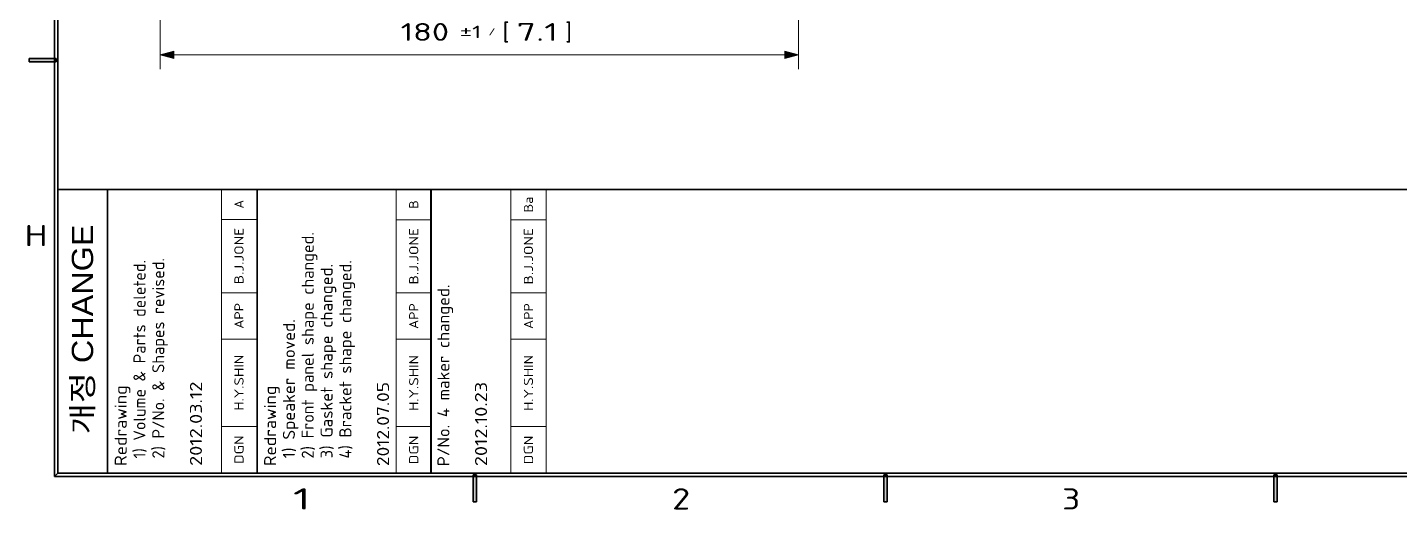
# Model space of a CAD drawing. Extents: x 23 to 587, y 4 to 413.
# Drawn here: x 25.9 to 219.4, y 5.1 to 73.1 of the extents above; entities that cross this region are included whole.
import ezdxf
from ezdxf.enums import TextEntityAlignment as Align

# ---------------------------------------------------------------- set-up
doc = ezdxf.new("R2010")
doc.units = 0
doc.layers.get('0').update_dxf_attribs({"lineweight": 13})
doc.layers.add('3', color=7, linetype='Continuous', lineweight=13)
doc.layers.add('5', color=7, linetype='Continuous', lineweight=13)
doc.styles.get("Standard").update_dxf_attribs({"font": 'isocp.shx'})
doc.styles.add('굴림', font='Gulim.ttf')
doc.dimstyles.get("Standard").update_dxf_attribs({"dimtxt": 2.5, "dimasz": 2.5, "dimexe": 1.25, "dimexo": 0.625, "dimtad": 1, "dimtxsty": 'Standard', "dimcen": 2.5, "dimadec": 0, "dimazin": 0, "dimtfac": 1, "dimtmove": 0, "dimatfit": 0, "dimfxl": 0, "dimarcsym": 0})

# ---------------------------------------------------------------- blocks, each defined once
blk = doc.blocks.new('*D263')
at = {"color": 30, "lineweight": 13}
for p, q in [((44.67, 107.02), (44.67, 67.22)), ((134.67, 107.02), (134.67, 67.22)), ((46.61, 69.22), (132.74, 69.22))]:
    blk.add_line(p, q, dxfattribs=at)
for points in [[(46.61, 69.74), (44.67, 69.22), (46.61, 68.71)], [(132.74, 68.71), (134.67, 69.22), (132.74, 69.74)]]:
    blk.add_lwpolyline(points, close=True, dxfattribs=at)
for points in [[(46.61, 69.74), (44.67, 69.22), (46.61, 69.74), (46.61, 68.71)], [(132.74, 68.71), (134.67, 69.22), (132.74, 68.71), (132.74, 69.74)]]:
    blk.add_solid(points, dxfattribs=at)
for s, height, width, p, p2 in [('180', 2.5, 1.559774, (78.57, 71.22), (85.4, 71.22)), ('[', 2.5, 1.552524, (92.95, 71.22), (93.92, 71.22)), ('7.1', 2.5, 1.734829, (94.92, 71.22), (100.78, 71.22)), (']', 2.5, 1.552524, (101.78, 71.22), (102.75, 71.22)), ('%%p1', 1.75, 1.660625, (86.9, 71.6), (89.95, 71.6)), ('/', 1, 1.818182, (90.95, 71.97), (91.95, 71.97))]:
    blk.add_text(s, height=height, dxfattribs=dict(at, width=width)).set_placement(p, p2, align=Align.FIT)
blk = doc.blocks.new('BLOCK6476')
at = {"layer": '3', "color": 7, "lineweight": 13}
blk.add_text('H', height=3, dxfattribs=at).set_placement((25.55, 42.26), (28.78, 42.26), align=Align.FIT)
blk = doc.blocks.new('BLOCK6534')
at = {"layer": '3', "color": 7, "lineweight": 13}
blk.add_text('2', height=3, dxfattribs=at).set_placement((116.86, 5.12), (119.4, 5.12), align=Align.FIT)
blk = doc.blocks.new('BLOCK6535')
at = {"layer": '3', "color": 7, "lineweight": 13}
blk.add_text('1', height=3, dxfattribs=at).set_placement((63.38, 5.12), (65.92, 5.12), align=Align.FIT)
blk = doc.blocks.new('BLOCK6536')
at = {"layer": '3', "color": 7, "lineweight": 13}
blk.add_text('3', height=3, dxfattribs=at).set_placement((171.86, 5.12), (174.4, 5.12), align=Align.FIT)
blk = doc.blocks.new('BLOCK6628')
at = {"layer": '3', "color": 7, "lineweight": 5}
blk.add_solid([(26.19, 68.26), (26.19, 68.74), (29.99, 68.26), (29.99, 68.74)], dxfattribs=at)
blk = doc.blocks.new('BLOCK6715')
at = {"layer": '3', "color": 7, "lineweight": 5}
blk.add_solid([(88.78, 10), (89.26, 10), (88.78, 6.2), (89.26, 6.2)], dxfattribs=at)
blk = doc.blocks.new('BLOCK6716')
at = {"layer": '3', "color": 7, "lineweight": 5}
blk.add_solid([(146.73, 10), (147.21, 10), (146.73, 6.2), (147.21, 6.2)], dxfattribs=at)
blk = doc.blocks.new('BLOCK6717')
at = {"layer": '3', "color": 7, "lineweight": 5}
blk.add_solid([(202.21, 10), (201.73, 10), (202.21, 6.2), (201.73, 6.2)], dxfattribs=at)
blk = doc.blocks.new('BLOCK6957')
at = {"color": 7, "lineweight": 13}
for p, q in [((37.51, 10.19), (37.51, 50.23)), ((37.51, 50.23), (58.51, 50.23)), ((53.51, 10.19), (53.51, 50.23)), ((58.51, 10.19), (58.51, 50.23)), ((37.51, 10.19), (58.51, 10.19))]:
    blk.add_line(p, q, dxfattribs=at)
at = {"color": 7, "lineweight": 13, "ltscale": 0.125}
for p, q in [((53.51, 45.95), (58.51, 45.95)), ((53.51, 35.62), (58.51, 35.62)), ((53.51, 29.09), (58.51, 29.09)), ((53.51, 16.77), (58.51, 16.77))]:
    blk.add_line(p, q, dxfattribs=at)
at = {"color": 7, "lineweight": 13}
for s, height, p, p2 in [('A', 1.3, (56.64, 47.49), (56.64, 48.7)), ('B.J.JONE', 1.3, (56.64, 36.8), (56.64, 44.77)), (' 1) Volume & Parts deleted.', 1.7, (42.81, 11.19), (42.81, 40.24)), (' 2) P/No. & Shapes revised.', 1.7, (45.46, 11.19), (45.46, 40.5)), ('APP', 1.3, (56.64, 30.54), (56.64, 34.17)), ('SHIN', 1.3, (56.64, 22.52), (56.64, 26.86)), ('Redrawing', 1.7, (40.16, 11.19), (40.16, 22.55)), ('2012.03.12', 1.7, (50.77, 11.19), (50.77, 23.08)), ('H.Y.', 1.3, (56.64, 18.99), (56.64, 22.52)), ('DGN', 1.3, (56.64, 11.46), (56.64, 15.5))]:
    blk.add_text(s, height=height, rotation=90, dxfattribs=at).set_placement(p, p2, align=Align.FIT)
blk = doc.blocks.new('BLOCK7081')
at = {"color": 7, "lineweight": 13}
for p, q in [((37.51, 10.19), (37.51, 50.23)), ((37.51, 50.23), (62.08, 50.23)), ((57.08, 10.19), (57.08, 50.23)), ((62.08, 10.19), (62.08, 50.23)), ((37.51, 10.19), (62.08, 10.19))]:
    blk.add_line(p, q, dxfattribs=at)
at = {"color": 7, "lineweight": 13, "ltscale": 0.125}
for p, q in [((57.08, 45.95), (62.08, 45.95)), ((57.08, 35.62), (62.08, 35.62)), ((57.08, 29.09), (62.08, 29.09)), ((57.08, 16.77), (62.08, 16.77))]:
    blk.add_line(p, q, dxfattribs=at)
at = {"color": 7, "lineweight": 13}
for s, height, p, p2 in [('B', 1.3, (60.21, 47.49), (60.21, 48.7)), ('B.J.JONE', 1.3, (60.21, 36.8), (60.21, 44.77)), (' 2) Front panel shape changed.', 1.7, (45.46, 11.19), (45.46, 44.2)), (' 3) Gasket shape changed.', 1.7, (48.12, 11.19), (48.12, 39.71)), (' 4) Bracket shape changed.', 1.7, (50.77, 11.19), (50.77, 40.24)), ('APP', 1.3, (60.21, 30.54), (60.21, 34.17)), (' 1) Speaker moved.', 1.7, (42.81, 11.19), (42.81, 31.92)), ('SHIN', 1.3, (60.21, 22.52), (60.21, 26.86)), ('Redrawing', 1.7, (40.16, 11.19), (40.16, 22.55)), ('2012.07.05', 1.7, (56.08, 11.19), (56.08, 23.08)), ('H.Y.', 1.3, (60.21, 18.99), (60.21, 22.52)), ('DGN', 1.3, (60.21, 11.46), (60.21, 15.5))]:
    blk.add_text(s, height=height, rotation=90, dxfattribs=at).set_placement(p, p2, align=Align.FIT)
blk = doc.blocks.new('BLOCK7082')
at = {"color": 7, "lineweight": 13}
for p, q in [((37.51, 10.19), (37.51, 50.23)), ((48.82, 10.19), (48.82, 50.23)), ((53.82, 10.19), (53.82, 50.23))]:
    blk.add_line(p, q, dxfattribs=at)
at = {"color": 7, "lineweight": 13, "ltscale": 0.407846}
for p, q in [((37.51, 50.23), (53.82, 50.23)), ((37.51, 10.19), (53.82, 10.19))]:
    blk.add_line(p, q, dxfattribs=at)
at = {"color": 7, "lineweight": 13, "ltscale": 0.125}
for p, q in [((48.82, 45.95), (53.82, 45.95)), ((48.82, 35.62), (53.82, 35.62)), ((48.82, 29.09), (53.82, 29.09)), ((48.82, 16.77), (53.82, 16.77))]:
    blk.add_line(p, q, dxfattribs=at)
at = {"color": 7, "lineweight": 13}
for s, height, p, p2 in [('Ba', 1.3, (51.95, 46.98), (51.95, 49.2)), ('B.J.JONE', 1.3, (51.95, 36.8), (51.95, 44.77)), ('P/No. 4 maker changed.', 1.7, (40.16, 11.19), (40.16, 36.8)), ('APP', 1.3, (51.95, 30.54), (51.95, 34.17)), ('SHIN', 1.3, (51.95, 22.52), (51.95, 26.86)), ('2012.10.23', 1.7, (45.46, 11.19), (45.46, 23.08)), ('H.Y.', 1.3, (51.95, 18.99), (51.95, 22.52)), ('DGN', 1.3, (51.95, 11.46), (51.95, 15.5))]:
    blk.add_text(s, height=height, rotation=90, dxfattribs=at).set_placement(p, p2, align=Align.FIT)

msp = doc.modelspace()

# ---------------------------------------------------------------- linework, layer by layer
at = {"color": 7, "lineweight": 35}
for p, q in [((579.7283, 50.2375), (30.2375, 50.2375)), ((37.2375, 50.2375), (37.2375, 10.2375))]:
    msp.add_line(p, q, dxfattribs=at)
at = {"layer": '3', "color": 7, "lineweight": 35}
for p, q in [((29.7625, 9.7625), (29.7625, 407)), ((30.2375, 407), (30.2375, 10.2375)), ((579.9658, 9.7625), (29.7625, 9.7625)), ((30.2375, 10.2375), (580.4408, 10.2375))]:
    msp.add_line(p, q, dxfattribs=at)
at = {"layer": '3', "color": 7, "lineweight": 35, "ltscale": 0.011875}
for p, q in [((26.1938, 68.2625), (26.1938, 68.7375)), ((29.9938, 68.7375), (29.9938, 68.2625)), ((88.7813, 10), (89.2563, 10)), ((146.7317, 10), (147.2067, 10)), ((201.7317, 10), (202.2067, 10)), ((89.2563, 6.2), (88.7813, 6.2)), ((147.2067, 6.2), (146.7317, 6.2)), ((202.2067, 6.2), (201.7317, 6.2))]:
    msp.add_line(p, q, dxfattribs=at)
at = {"layer": '3', "color": 7, "lineweight": 35, "ltscale": 0.095}
for p, q in [((26.1938, 68.7375), (29.9938, 68.7375)), ((29.9938, 68.2625), (26.1938, 68.2625)), ((88.7813, 6.2), (88.7813, 10)), ((89.2563, 10), (89.2563, 6.2)), ((146.7317, 6.2), (146.7317, 10)), ((147.2067, 10), (147.2067, 6.2)), ((201.7317, 6.2), (201.7317, 10)), ((202.2067, 10), (202.2067, 6.2))]:
    msp.add_line(p, q, dxfattribs=at)
at = {"layer": '3', "color": 7, "lineweight": 35, "ltscale": 0.016794}
for p, q in [((29.7625, 9.7625), (30.2375, 10.2375)), ((30.2375, 10.2375), (29.7625, 9.7625))]:
    msp.add_line(p, q, dxfattribs=at)

# ---------------------------------------------------------------- block references
at = {"lineweight": 0}
for name, p in [('BLOCK6957', (-0.2119, 0.0785)), ('BLOCK7081', (20.8619, 0.0457)), ('BLOCK7082', (45.3006, 0.0457))]:
    msp.add_blockref(name, p, dxfattribs=at)
at = {"layer": '3', "lineweight": 0}
for name in ['BLOCK6628', 'BLOCK6476', 'BLOCK6715', 'BLOCK6716', 'BLOCK6717', 'BLOCK6535', 'BLOCK6534', 'BLOCK6536']:
    msp.add_blockref(name, (0, 0), dxfattribs=at)

# ---------------------------------------------------------------- texts
at = {"layer": '5', "color": 7, "lineweight": 13, "style": '굴림', "width": 1.108895}
msp.add_text('개정 CHANGE', height=3, rotation=90, dxfattribs=at).set_placement((35.2095, 15.7332), (35.2095, 45.3102), align=Align.FIT)

# ---------------------------------------------------------------- dimensions: what is measured, and where the dimension line sits
at = {"color": 0, "lineweight": 0}
dim = msp.add_linear_dim(base=(44.6743, 69.2227), p1=(134.6743, 108.0185), p2=(44.6743, 108.0185), angle=180, text='<>{}{%%p1}', dimstyle='Standard', override={"dimlfac": 2, "dimtol": 0, "dimlim": 0, "dimtp": 1, "dimtm": 1}, dxfattribs=at)
dim.commit()
dim.dimension.update_dxf_attribs({"geometry": '*D263', "text_midpoint": (90.6594, 69.2227), "dimtype": 161})

doc.saveas('drawing.dxf')
